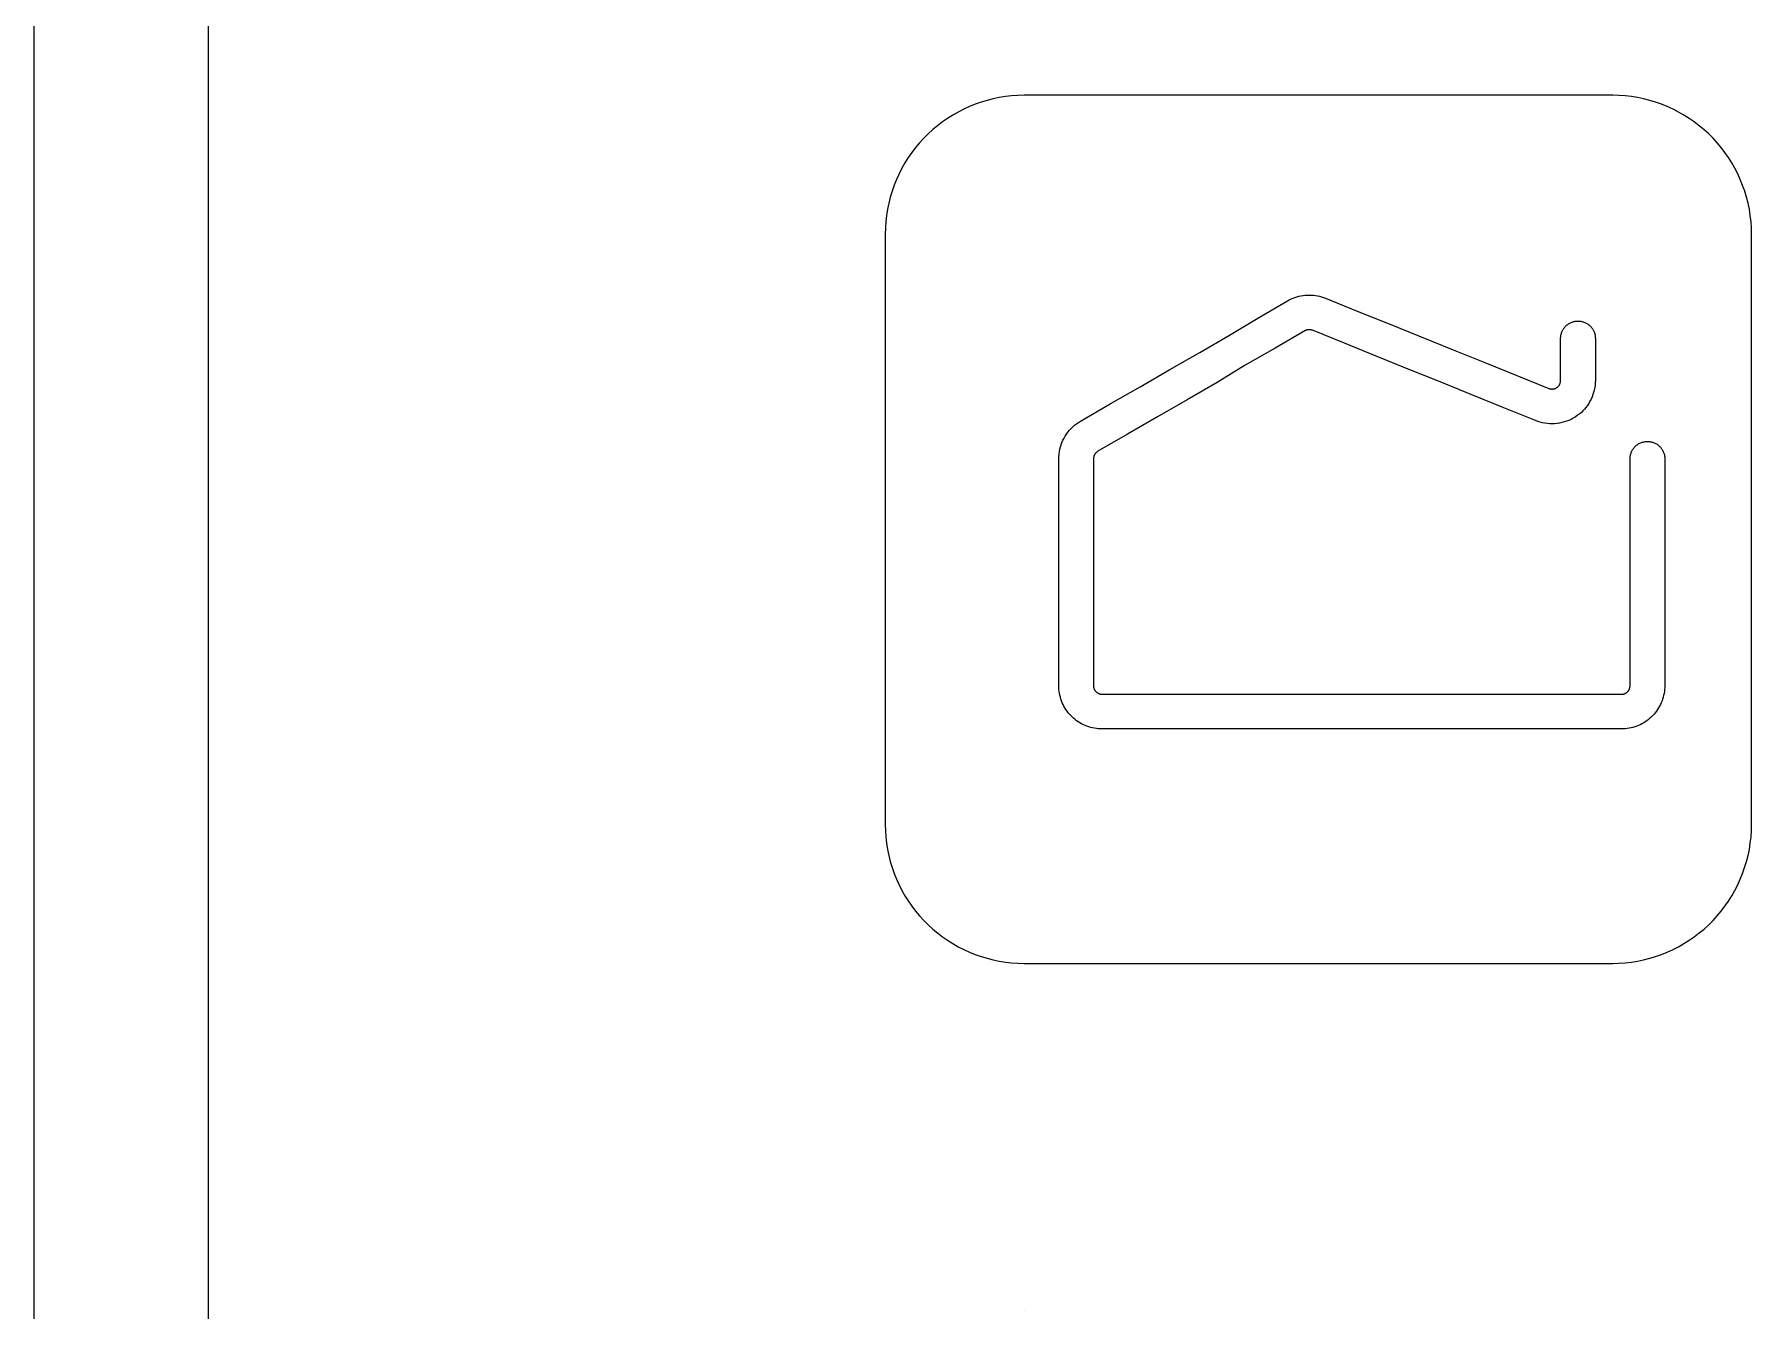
# Model space of a CAD drawing. Extents: x 0 to 144, y 0 to 348.
# Drawn here: x 32.59 to 52.31, y 217.84 to 232.49 of the extents above; entities that cross this region are included whole.
import ezdxf

# ---------------------------------------------------------------- set-up
doc = ezdxf.new("R2010")
doc.units = 0
doc.layers.add('-15N-THT. THIẾT BỊ ĐÓNG MỞ', color=40, linetype='CONTINUOUS')

# ---------------------------------------------------------------- blocks, each defined once
blk = doc.blocks.new('06 - N - SC VSD ATV630U07~55N4')
at = {"layer": '-15N-THT. THIẾT BỊ ĐÓNG MỞ'}
for p, q in [((-39.408, 30.953), (-39.408, 143.079)), ((-37.412, 142.297), (-37.412, 31.54)), ((-28.185, 57.784), (-28.256, 57.776)), ((-28.114, 57.789), (-28.185, 57.784)), ((-28.042, 57.79), (-28.114, 57.789)), ((-21.282, 57.79), (-28.042, 57.79)), ((-28.042, 57.79), (-28.042, 57.79)), ((-21.21, 57.789), (-21.282, 57.79)), ((-21.282, 57.79), (-21.282, 57.79)), ((-21.139, 57.784), (-21.21, 57.789)), ((-21.068, 57.775), (-21.139, 57.784)), ((-28.798, 57.598), (-28.86, 57.563)), ((-28.735, 57.631), (-28.798, 57.598)), ((-28.669, 57.661), (-28.735, 57.631)), ((-28.603, 57.687), (-28.669, 57.661)), ((-28.535, 57.711), (-28.603, 57.687)), ((-28.467, 57.732), (-28.535, 57.711)), ((-28.397, 57.75), (-28.467, 57.732)), ((-28.327, 57.764), (-28.397, 57.75)), ((-28.256, 57.776), (-28.327, 57.764)), ((-20.997, 57.764), (-21.068, 57.775)), ((-20.927, 57.749), (-20.997, 57.764)), ((-20.857, 57.732), (-20.927, 57.749)), ((-20.789, 57.711), (-20.857, 57.732)), ((-20.721, 57.687), (-20.789, 57.711)), ((-20.655, 57.66), (-20.721, 57.687)), ((-20.589, 57.631), (-20.655, 57.66)), ((-20.526, 57.598), (-20.589, 57.631)), ((-20.464, 57.563), (-20.526, 57.598)), ((-29.091, 57.396), (-29.143, 57.347)), ((-29.036, 57.441), (-29.091, 57.396)), ((-28.979, 57.484), (-29.036, 57.441)), ((-28.921, 57.525), (-28.979, 57.484)), ((-28.86, 57.563), (-28.921, 57.525)), ((-20.403, 57.525), (-20.464, 57.563)), ((-20.345, 57.484), (-20.403, 57.525)), ((-20.288, 57.441), (-20.345, 57.484)), ((-20.233, 57.395), (-20.288, 57.441)), ((-20.18, 57.347), (-20.233, 57.395)), ((-29.242, 57.244), (-29.288, 57.19)), ((-29.194, 57.297), (-29.242, 57.244)), ((-29.143, 57.347), (-29.194, 57.297)), ((-20.13, 57.297), (-20.18, 57.347)), ((-20.082, 57.244), (-20.13, 57.297)), ((-20.036, 57.19), (-20.082, 57.244)), ((-29.41, 57.014), (-29.445, 56.952)), ((-29.372, 57.074), (-29.41, 57.014)), ((-29.331, 57.133), (-29.372, 57.074)), ((-29.288, 57.19), (-29.331, 57.133)), ((-19.993, 57.133), (-20.036, 57.19)), ((-19.952, 57.074), (-19.993, 57.133)), ((-19.914, 57.014), (-19.952, 57.074)), ((-19.879, 56.952), (-19.914, 57.014)), ((-29.507, 56.823), (-29.534, 56.757)), ((-29.477, 56.888), (-29.507, 56.823)), ((-29.445, 56.952), (-29.477, 56.888)), ((-19.847, 56.888), (-19.879, 56.952)), ((-19.817, 56.823), (-19.847, 56.888)), ((-19.79, 56.756), (-19.817, 56.823)), ((-29.578, 56.62), (-29.596, 56.551)), ((-29.557, 56.689), (-29.578, 56.62)), ((-29.534, 56.757), (-29.557, 56.689)), ((-19.766, 56.689), (-19.79, 56.756)), ((-19.746, 56.62), (-19.766, 56.689)), ((-19.728, 56.551), (-19.746, 56.62)), ((-29.622, 56.41), (-29.63, 56.339)), ((-29.611, 56.481), (-29.622, 56.41)), ((-29.596, 56.551), (-29.611, 56.481)), ((-19.713, 56.481), (-19.728, 56.551)), ((-19.702, 56.41), (-19.713, 56.481)), ((-19.694, 56.339), (-19.702, 56.41)), ((-29.635, 56.267), (-29.637, 56.195)), ((-29.63, 56.339), (-29.635, 56.267)), ((-19.689, 56.267), (-19.694, 56.339)), ((-19.687, 56.195), (-19.689, 56.267)), ((-29.637, 56.195), (-29.637, 56.195)), ((-29.637, 56.195), (-29.637, 49.417)), ((-19.687, 49.417), (-19.687, 56.195)), ((-19.687, 56.195), (-19.687, 56.195)), ((-25.359, 55.233), (-25.017, 55.431)), ((-25.017, 55.431), (-24.996, 55.442)), ((-25.017, 55.431), (-25.017, 55.431)), ((-24.996, 55.442), (-24.975, 55.453)), ((-24.975, 55.453), (-24.953, 55.462)), ((-24.953, 55.462), (-24.931, 55.47)), ((-24.931, 55.47), (-24.908, 55.477)), ((-24.908, 55.477), (-24.885, 55.483)), ((-24.885, 55.483), (-24.862, 55.488)), ((-24.862, 55.488), (-24.838, 55.492)), ((-24.838, 55.492), (-24.814, 55.495)), ((-24.814, 55.495), (-24.791, 55.496)), ((-24.791, 55.496), (-24.767, 55.497)), ((-24.767, 55.497), (-24.743, 55.496)), ((-24.743, 55.496), (-24.719, 55.495)), ((-24.719, 55.495), (-24.696, 55.492)), ((-24.696, 55.492), (-24.672, 55.488)), ((-24.672, 55.488), (-24.649, 55.483)), ((-24.649, 55.483), (-24.626, 55.477)), ((-24.626, 55.477), (-24.603, 55.47)), ((-24.603, 55.47), (-24.581, 55.461)), ((-24.581, 55.461), (-24.215, 55.313)), ((-24.581, 55.461), (-24.581, 55.461)), ((-25.683, 55.036), (-25.359, 55.233)), ((-24.215, 55.313), (-23.849, 55.165)), ((-26.025, 54.838), (-25.683, 55.036)), ((-24.818, 55.086), (-25.16, 54.888)), ((-24.814, 55.088), (-24.818, 55.086)), ((-24.818, 55.086), (-24.818, 55.086)), ((-24.809, 55.09), (-24.814, 55.088)), ((-24.805, 55.092), (-24.809, 55.09)), ((-24.8, 55.093), (-24.805, 55.092)), ((-24.796, 55.095), (-24.8, 55.093)), ((-24.791, 55.096), (-24.796, 55.095)), ((-24.787, 55.097), (-24.791, 55.096)), ((-24.782, 55.098), (-24.787, 55.097)), ((-24.777, 55.098), (-24.782, 55.098)), ((-24.772, 55.099), (-24.777, 55.098)), ((-24.768, 55.099), (-24.772, 55.099)), ((-24.763, 55.099), (-24.768, 55.099)), ((-24.758, 55.098), (-24.763, 55.099)), ((-24.753, 55.098), (-24.758, 55.098)), ((-24.749, 55.097), (-24.753, 55.098)), ((-24.744, 55.096), (-24.749, 55.097)), ((-24.74, 55.095), (-24.744, 55.096)), ((-24.735, 55.093), (-24.74, 55.095)), ((-24.731, 55.092), (-24.735, 55.093)), ((-24.364, 54.944), (-24.731, 55.092)), ((-24.731, 55.092), (-24.731, 55.092)), ((-23.849, 55.165), (-23.482, 55.017)), ((-21.879, 55.018), (-21.878, 55.027)), ((-21.878, 55.027), (-21.877, 55.037)), ((-21.877, 55.037), (-21.875, 55.046)), ((-21.875, 55.046), (-21.872, 55.055)), ((-21.872, 55.055), (-21.869, 55.064)), ((-21.869, 55.064), (-21.866, 55.073)), ((-21.866, 55.073), (-21.863, 55.081)), ((-21.863, 55.081), (-21.859, 55.09)), ((-21.859, 55.09), (-21.854, 55.098)), ((-21.854, 55.098), (-21.849, 55.106)), ((-21.849, 55.106), (-21.844, 55.114)), ((-21.844, 55.114), (-21.839, 55.121)), ((-21.839, 55.121), (-21.833, 55.129)), ((-21.833, 55.129), (-21.827, 55.136)), ((-21.827, 55.136), (-21.82, 55.142)), ((-21.82, 55.142), (-21.813, 55.149)), ((-21.813, 55.149), (-21.806, 55.155)), ((-21.806, 55.155), (-21.799, 55.16)), ((-21.799, 55.16), (-21.791, 55.166)), ((-21.791, 55.166), (-21.783, 55.17)), ((-21.783, 55.17), (-21.775, 55.175)), ((-21.775, 55.175), (-21.767, 55.179)), ((-21.767, 55.179), (-21.758, 55.183)), ((-21.758, 55.183), (-21.749, 55.186)), ((-21.749, 55.186), (-21.741, 55.189)), ((-21.741, 55.189), (-21.732, 55.192)), ((-21.732, 55.192), (-21.722, 55.194)), ((-21.722, 55.194), (-21.713, 55.196)), ((-21.713, 55.196), (-21.704, 55.197)), ((-21.704, 55.197), (-21.695, 55.198)), ((-21.695, 55.198), (-21.685, 55.198)), ((-21.685, 55.198), (-21.676, 55.198)), ((-21.676, 55.198), (-21.667, 55.198)), ((-21.667, 55.198), (-21.657, 55.197)), ((-21.657, 55.197), (-21.648, 55.196)), ((-21.648, 55.196), (-21.639, 55.194)), ((-21.639, 55.194), (-21.63, 55.192)), ((-21.63, 55.192), (-21.621, 55.189)), ((-21.621, 55.189), (-21.612, 55.186)), ((-21.612, 55.186), (-21.603, 55.183)), ((-21.603, 55.183), (-21.595, 55.179)), ((-21.595, 55.179), (-21.587, 55.175)), ((-21.587, 55.175), (-21.578, 55.17)), ((-21.578, 55.17), (-21.57, 55.166)), ((-21.57, 55.166), (-21.563, 55.16)), ((-21.563, 55.16), (-21.555, 55.155)), ((-21.555, 55.155), (-21.548, 55.149)), ((-21.548, 55.149), (-21.541, 55.142)), ((-21.541, 55.142), (-21.535, 55.136)), ((-21.535, 55.136), (-21.529, 55.129)), ((-21.529, 55.129), (-21.523, 55.121)), ((-21.523, 55.121), (-21.517, 55.114)), ((-21.517, 55.114), (-21.512, 55.106)), ((-21.512, 55.106), (-21.507, 55.098)), ((-21.507, 55.098), (-21.503, 55.09)), ((-21.503, 55.09), (-21.499, 55.081)), ((-21.499, 55.081), (-21.495, 55.073)), ((-21.495, 55.073), (-21.492, 55.064)), ((-21.492, 55.064), (-21.489, 55.055)), ((-21.489, 55.055), (-21.487, 55.046)), ((-21.487, 55.046), (-21.485, 55.037)), ((-21.485, 55.037), (-21.483, 55.027)), ((-21.483, 55.027), (-21.482, 55.018)), ((-26.368, 54.641), (-26.025, 54.838)), ((-25.16, 54.888), (-25.502, 54.691)), ((-23.998, 54.795), (-24.364, 54.944)), ((-23.482, 55.017), (-23.116, 54.869)), ((-23.116, 54.869), (-22.75, 54.721)), ((-21.88, 55.009), (-21.879, 55.018)), ((-21.88, 54.999), (-21.88, 55.009)), ((-21.88, 54.517), (-21.88, 54.999)), ((-21.88, 54.999), (-21.88, 54.999)), ((-21.482, 55.018), (-21.482, 55.009)), ((-21.482, 55.009), (-21.481, 54.999)), ((-21.481, 54.999), (-21.481, 54.517)), ((-21.481, 54.999), (-21.481, 54.999)), ((-26.71, 54.443), (-26.368, 54.641)), ((-25.502, 54.691), (-25.826, 54.493)), ((-23.632, 54.647), (-23.998, 54.795)), ((-23.265, 54.499), (-23.632, 54.647)), ((-22.75, 54.721), (-22.383, 54.573)), ((-27.052, 54.246), (-26.71, 54.443)), ((-25.826, 54.493), (-26.168, 54.295)), ((-22.899, 54.351), (-23.265, 54.499)), ((-22.383, 54.573), (-22.017, 54.424)), ((-21.931, 54.43), (-21.926, 54.433)), ((-21.926, 54.433), (-21.922, 54.436)), ((-21.922, 54.436), (-21.917, 54.439)), ((-21.917, 54.439), (-21.913, 54.443)), ((-21.913, 54.443), (-21.909, 54.447)), ((-21.909, 54.447), (-21.905, 54.451)), ((-21.905, 54.451), (-21.902, 54.455)), ((-21.902, 54.455), (-21.898, 54.459)), ((-21.898, 54.459), (-21.895, 54.464)), ((-21.895, 54.464), (-21.893, 54.469)), ((-21.893, 54.469), (-21.89, 54.474)), ((-21.89, 54.474), (-21.888, 54.479)), ((-21.888, 54.479), (-21.886, 54.484)), ((-21.886, 54.484), (-21.884, 54.489)), ((-21.884, 54.489), (-21.883, 54.495)), ((-21.883, 54.495), (-21.882, 54.5)), ((-21.882, 54.5), (-21.881, 54.506)), ((-21.881, 54.506), (-21.88, 54.511)), ((-21.88, 54.511), (-21.88, 54.517)), ((-21.88, 54.517), (-21.88, 54.517)), ((-21.488, 54.434), (-21.494, 54.406)), ((-21.484, 54.461), (-21.488, 54.434)), ((-21.482, 54.489), (-21.484, 54.461)), ((-21.481, 54.517), (-21.482, 54.489)), ((-21.481, 54.517), (-21.481, 54.517)), ((-27.394, 54.048), (-27.052, 54.246)), ((-26.168, 54.295), (-26.51, 54.098)), ((-22.533, 54.203), (-22.899, 54.351)), ((-22.017, 54.424), (-22.012, 54.423)), ((-22.017, 54.424), (-22.017, 54.424)), ((-22.012, 54.423), (-22.007, 54.421)), ((-22.007, 54.421), (-22.001, 54.42)), ((-22.001, 54.42), (-21.996, 54.419)), ((-21.996, 54.419), (-21.99, 54.418)), ((-21.99, 54.418), (-21.985, 54.417)), ((-21.985, 54.417), (-21.979, 54.417)), ((-21.979, 54.417), (-21.973, 54.418)), ((-21.973, 54.418), (-21.968, 54.418)), ((-21.968, 54.418), (-21.962, 54.419)), ((-21.962, 54.419), (-21.957, 54.42)), ((-21.957, 54.42), (-21.951, 54.421)), ((-21.951, 54.421), (-21.946, 54.423)), ((-21.946, 54.423), (-21.941, 54.425)), ((-21.941, 54.425), (-21.936, 54.427)), ((-21.936, 54.427), (-21.931, 54.43)), ((-21.557, 54.253), (-21.573, 54.23)), ((-21.543, 54.277), (-21.557, 54.253)), ((-21.53, 54.301), (-21.543, 54.277)), ((-21.519, 54.327), (-21.53, 54.301)), ((-21.509, 54.353), (-21.519, 54.327)), ((-21.501, 54.379), (-21.509, 54.353)), ((-21.494, 54.406), (-21.501, 54.379)), ((-27.417, 54.034), (-27.394, 54.048)), ((-27.394, 54.048), (-27.394, 54.048)), ((-26.51, 54.098), (-26.853, 53.9)), ((-22.167, 54.055), (-22.533, 54.203)), ((-22.141, 54.045), (-22.167, 54.055)), ((-22.167, 54.055), (-22.167, 54.055)), ((-22.114, 54.037), (-22.141, 54.045)), ((-22.087, 54.03), (-22.114, 54.037)), ((-21.839, 54.039), (-21.866, 54.032)), ((-21.813, 54.047), (-21.839, 54.039)), ((-21.787, 54.057), (-21.813, 54.047)), ((-21.761, 54.069), (-21.787, 54.057)), ((-21.737, 54.082), (-21.761, 54.069)), ((-21.713, 54.096), (-21.737, 54.082)), ((-21.69, 54.112), (-21.713, 54.096)), ((-21.668, 54.128), (-21.69, 54.112)), ((-21.646, 54.146), (-21.668, 54.128)), ((-21.626, 54.166), (-21.646, 54.146)), ((-21.607, 54.186), (-21.626, 54.166)), ((-21.589, 54.207), (-21.607, 54.186)), ((-21.573, 54.23), (-21.589, 54.207)), ((-27.596, 53.829), (-27.583, 53.854)), ((-27.583, 53.854), (-27.569, 53.877)), ((-27.569, 53.877), (-27.554, 53.9)), ((-27.554, 53.9), (-27.538, 53.923)), ((-27.538, 53.923), (-27.521, 53.944)), ((-27.521, 53.944), (-27.502, 53.964)), ((-27.502, 53.964), (-27.482, 53.983)), ((-27.482, 53.983), (-27.462, 54.001)), ((-27.462, 54.001), (-27.44, 54.018)), ((-27.44, 54.018), (-27.417, 54.034)), ((-26.853, 53.9), (-27.195, 53.703)), ((-22.06, 54.025), (-22.087, 54.03)), ((-22.032, 54.021), (-22.06, 54.025)), ((-22.004, 54.019), (-22.032, 54.021)), ((-21.976, 54.018), (-22.004, 54.019)), ((-21.949, 54.019), (-21.976, 54.018)), ((-21.921, 54.022), (-21.949, 54.019)), ((-21.893, 54.026), (-21.921, 54.022)), ((-21.866, 54.032), (-21.893, 54.026)), ((-27.643, 53.644), (-27.64, 53.671)), ((-27.643, 53.616), (-27.643, 53.644)), ((-27.64, 53.671), (-27.636, 53.699)), ((-27.636, 53.699), (-27.631, 53.726)), ((-27.631, 53.726), (-27.624, 53.752)), ((-27.624, 53.752), (-27.616, 53.778)), ((-27.616, 53.778), (-27.607, 53.804)), ((-27.607, 53.804), (-27.596, 53.829)), ((-27.241, 53.644), (-27.242, 53.638)), ((-27.239, 53.649), (-27.241, 53.644)), ((-27.237, 53.654), (-27.239, 53.649)), ((-27.235, 53.659), (-27.237, 53.654)), ((-27.232, 53.664), (-27.235, 53.659)), ((-27.23, 53.669), (-27.232, 53.664)), ((-27.227, 53.673), (-27.23, 53.669)), ((-27.223, 53.678), (-27.227, 53.673)), ((-27.22, 53.682), (-27.223, 53.678)), ((-27.216, 53.686), (-27.22, 53.682)), ((-27.212, 53.69), (-27.216, 53.686)), ((-27.208, 53.693), (-27.212, 53.69)), ((-27.204, 53.697), (-27.208, 53.693)), ((-27.199, 53.7), (-27.204, 53.697)), ((-27.195, 53.703), (-27.199, 53.7)), ((-27.195, 53.703), (-27.195, 53.703)), ((-21.082, 53.635), (-21.081, 53.645)), ((-21.081, 53.645), (-21.079, 53.654)), ((-21.079, 53.654), (-21.077, 53.663)), ((-21.077, 53.663), (-21.075, 53.672)), ((-21.075, 53.672), (-21.072, 53.681)), ((-21.072, 53.681), (-21.069, 53.69)), ((-21.069, 53.69), (-21.065, 53.698)), ((-21.065, 53.698), (-21.061, 53.707)), ((-21.061, 53.707), (-21.057, 53.715)), ((-21.057, 53.715), (-21.052, 53.723)), ((-21.052, 53.723), (-21.047, 53.731)), ((-21.047, 53.731), (-21.041, 53.739)), ((-21.041, 53.739), (-21.035, 53.746)), ((-21.035, 53.746), (-21.029, 53.753)), ((-21.029, 53.753), (-21.023, 53.759)), ((-21.023, 53.759), (-21.016, 53.766)), ((-21.016, 53.766), (-21.009, 53.772)), ((-21.009, 53.772), (-21.001, 53.777)), ((-21.001, 53.777), (-20.994, 53.783)), ((-20.994, 53.783), (-20.986, 53.788)), ((-20.986, 53.788), (-20.978, 53.792)), ((-20.978, 53.792), (-20.969, 53.796)), ((-20.969, 53.796), (-20.961, 53.8)), ((-20.961, 53.8), (-20.952, 53.804)), ((-20.952, 53.804), (-20.943, 53.806)), ((-20.943, 53.806), (-20.934, 53.809)), ((-20.934, 53.809), (-20.925, 53.811)), ((-20.925, 53.811), (-20.916, 53.813)), ((-20.916, 53.813), (-20.907, 53.814)), ((-20.907, 53.814), (-20.897, 53.815)), ((-20.897, 53.815), (-20.888, 53.815)), ((-20.888, 53.815), (-20.879, 53.815)), ((-20.879, 53.815), (-20.869, 53.815)), ((-20.869, 53.815), (-20.86, 53.814)), ((-20.86, 53.814), (-20.851, 53.813)), ((-20.851, 53.813), (-20.842, 53.811)), ((-20.842, 53.811), (-20.832, 53.809)), ((-20.832, 53.809), (-20.824, 53.806)), ((-20.824, 53.806), (-20.815, 53.804)), ((-20.815, 53.804), (-20.806, 53.8)), ((-20.806, 53.8), (-20.797, 53.796)), ((-20.797, 53.796), (-20.789, 53.792)), ((-20.789, 53.792), (-20.781, 53.788)), ((-20.781, 53.788), (-20.773, 53.783)), ((-20.773, 53.783), (-20.765, 53.777)), ((-20.765, 53.777), (-20.758, 53.772)), ((-20.758, 53.772), (-20.751, 53.766)), ((-20.751, 53.766), (-20.744, 53.759)), ((-20.744, 53.759), (-20.737, 53.753)), ((-20.737, 53.753), (-20.731, 53.746)), ((-20.731, 53.746), (-20.725, 53.739)), ((-20.725, 53.739), (-20.72, 53.731)), ((-20.72, 53.731), (-20.715, 53.723)), ((-20.715, 53.723), (-20.71, 53.715)), ((-20.71, 53.715), (-20.705, 53.707)), ((-20.705, 53.707), (-20.701, 53.698)), ((-20.701, 53.698), (-20.698, 53.69)), ((-20.698, 53.69), (-20.695, 53.681)), ((-20.695, 53.681), (-20.692, 53.672)), ((-20.692, 53.672), (-20.689, 53.663)), ((-20.689, 53.663), (-20.687, 53.654)), ((-20.687, 53.654), (-20.686, 53.645)), ((-20.686, 53.645), (-20.685, 53.635)), ((-27.643, 51.012), (-27.643, 53.616)), ((-27.643, 53.616), (-27.643, 53.616)), ((-27.244, 53.622), (-27.245, 53.616)), ((-27.245, 53.616), (-27.245, 51.012)), ((-27.245, 53.616), (-27.245, 53.616)), ((-27.243, 53.633), (-27.244, 53.627)), ((-27.244, 53.627), (-27.244, 53.622)), ((-27.242, 53.638), (-27.243, 53.633)), ((-21.083, 53.616), (-21.082, 53.626)), ((-21.083, 51.012), (-21.083, 53.616)), ((-21.083, 53.616), (-21.083, 53.616)), ((-21.082, 53.626), (-21.082, 53.635)), ((-20.685, 53.635), (-20.684, 53.626)), ((-20.684, 53.626), (-20.684, 53.616)), ((-20.684, 53.616), (-20.684, 51.012)), ((-20.684, 53.616), (-20.684, 53.616)), ((-27.643, 50.99), (-27.643, 51.012)), ((-27.643, 51.012), (-27.643, 51.012)), ((-27.641, 50.967), (-27.643, 50.99)), ((-27.639, 50.945), (-27.641, 50.967)), ((-27.635, 50.923), (-27.639, 50.945)), ((-27.631, 50.901), (-27.635, 50.923)), ((-27.625, 50.879), (-27.631, 50.901)), ((-27.245, 51.012), (-27.244, 51.008)), ((-27.245, 51.012), (-27.245, 51.012)), ((-27.244, 51.008), (-27.244, 51.003)), ((-27.244, 51.003), (-27.244, 50.999)), ((-27.244, 50.999), (-27.243, 50.994)), ((-27.243, 50.994), (-27.242, 50.99)), ((-27.242, 50.99), (-27.241, 50.986)), ((-27.241, 50.986), (-27.24, 50.981)), ((-27.24, 50.981), (-27.238, 50.977)), ((-27.238, 50.977), (-27.236, 50.973)), ((-27.236, 50.973), (-27.235, 50.969)), ((-27.235, 50.969), (-27.233, 50.965)), ((-27.233, 50.965), (-27.23, 50.961)), ((-27.23, 50.961), (-27.228, 50.957)), ((-27.228, 50.957), (-27.225, 50.954)), ((-27.225, 50.954), (-27.223, 50.95)), ((-27.223, 50.95), (-27.22, 50.947)), ((-27.22, 50.947), (-27.217, 50.943)), ((-27.217, 50.943), (-27.214, 50.94)), ((-27.214, 50.94), (-27.21, 50.937)), ((-27.21, 50.937), (-27.207, 50.934)), ((-27.207, 50.934), (-27.204, 50.932)), ((-27.204, 50.932), (-27.2, 50.929)), ((-27.2, 50.929), (-27.196, 50.927)), ((-27.196, 50.927), (-27.192, 50.924)), ((-27.192, 50.924), (-27.188, 50.922)), ((-27.188, 50.922), (-27.184, 50.921)), ((-27.184, 50.921), (-27.18, 50.919)), ((-27.18, 50.919), (-27.176, 50.917)), ((-27.176, 50.917), (-27.171, 50.916)), ((-27.171, 50.916), (-27.167, 50.915)), ((-27.167, 50.915), (-27.163, 50.914)), ((-27.163, 50.914), (-27.158, 50.913)), ((-27.158, 50.913), (-27.154, 50.913)), ((-27.154, 50.913), (-27.149, 50.913)), ((-27.149, 50.913), (-27.145, 50.912)), ((-27.145, 50.912), (-21.182, 50.912)), ((-27.145, 50.912), (-27.145, 50.912)), ((-21.182, 50.912), (-21.178, 50.913)), ((-21.182, 50.912), (-21.182, 50.912)), ((-21.178, 50.913), (-21.173, 50.913)), ((-21.173, 50.913), (-21.169, 50.913)), ((-21.169, 50.913), (-21.165, 50.914)), ((-21.165, 50.914), (-21.16, 50.915)), ((-21.16, 50.915), (-21.156, 50.916)), ((-21.156, 50.916), (-21.151, 50.917)), ((-21.151, 50.917), (-21.147, 50.919)), ((-21.147, 50.919), (-21.143, 50.921)), ((-21.143, 50.921), (-21.139, 50.922)), ((-21.139, 50.922), (-21.135, 50.924)), ((-21.135, 50.924), (-21.131, 50.927)), ((-21.131, 50.927), (-21.127, 50.929)), ((-21.127, 50.929), (-21.124, 50.932)), ((-21.124, 50.932), (-21.12, 50.934)), ((-21.12, 50.934), (-21.117, 50.937)), ((-21.117, 50.937), (-21.113, 50.94)), ((-21.113, 50.94), (-21.11, 50.943)), ((-21.11, 50.943), (-21.107, 50.947)), ((-21.107, 50.947), (-21.104, 50.95)), ((-21.104, 50.95), (-21.102, 50.954)), ((-21.102, 50.954), (-21.099, 50.957)), ((-21.099, 50.957), (-21.097, 50.961)), ((-21.097, 50.961), (-21.095, 50.965)), ((-21.095, 50.965), (-21.093, 50.969)), ((-21.093, 50.969), (-21.091, 50.973)), ((-21.091, 50.973), (-21.089, 50.977)), ((-21.089, 50.977), (-21.088, 50.981)), ((-21.088, 50.981), (-21.086, 50.986)), ((-21.086, 50.986), (-21.085, 50.99)), ((-21.085, 50.99), (-21.084, 50.994)), ((-21.084, 50.999), (-21.083, 51.003)), ((-21.084, 50.994), (-21.084, 50.999)), ((-21.083, 51.008), (-21.083, 51.012)), ((-21.083, 51.012), (-21.083, 51.012)), ((-21.083, 51.003), (-21.083, 51.008)), ((-20.697, 50.901), (-20.702, 50.879)), ((-20.692, 50.923), (-20.697, 50.901)), ((-20.689, 50.945), (-20.692, 50.923)), ((-20.686, 50.967), (-20.689, 50.945)), ((-20.684, 50.99), (-20.686, 50.967)), ((-20.684, 51.012), (-20.684, 50.99)), ((-20.684, 51.012), (-20.684, 51.012)), ((-27.619, 50.858), (-27.625, 50.879)), ((-27.611, 50.837), (-27.619, 50.858)), ((-27.603, 50.816), (-27.611, 50.837)), ((-27.594, 50.796), (-27.603, 50.816)), ((-27.584, 50.776), (-27.594, 50.796)), ((-27.573, 50.756), (-27.584, 50.776)), ((-27.561, 50.737), (-27.573, 50.756)), ((-27.548, 50.719), (-27.561, 50.737)), ((-27.534, 50.701), (-27.548, 50.719)), ((-27.52, 50.684), (-27.534, 50.701)), ((-27.505, 50.668), (-27.52, 50.684)), ((-20.807, 50.684), (-20.822, 50.668)), ((-20.793, 50.701), (-20.807, 50.684)), ((-20.779, 50.719), (-20.793, 50.701)), ((-20.767, 50.737), (-20.779, 50.719)), ((-20.755, 50.756), (-20.767, 50.737)), ((-20.744, 50.776), (-20.755, 50.756)), ((-20.734, 50.796), (-20.744, 50.776)), ((-20.724, 50.816), (-20.734, 50.796)), ((-20.716, 50.837), (-20.724, 50.816)), ((-20.709, 50.858), (-20.716, 50.837)), ((-20.702, 50.879), (-20.709, 50.858)), ((-27.489, 50.652), (-27.505, 50.668)), ((-27.473, 50.637), (-27.489, 50.652)), ((-27.456, 50.623), (-27.473, 50.637)), ((-27.438, 50.609), (-27.456, 50.623)), ((-27.42, 50.596), (-27.438, 50.609)), ((-27.401, 50.585), (-27.42, 50.596)), ((-27.381, 50.573), (-27.401, 50.585)), ((-27.361, 50.563), (-27.381, 50.573)), ((-27.341, 50.554), (-27.361, 50.563)), ((-27.32, 50.546), (-27.341, 50.554)), ((-27.299, 50.538), (-27.32, 50.546)), ((-27.278, 50.532), (-27.299, 50.538)), ((-27.256, 50.526), (-27.278, 50.532)), ((-27.234, 50.522), (-27.256, 50.526)), ((-27.212, 50.518), (-27.234, 50.522)), ((-27.19, 50.516), (-27.212, 50.518)), ((-27.167, 50.514), (-27.19, 50.516)), ((-27.145, 50.514), (-27.167, 50.514)), ((-21.182, 50.514), (-27.145, 50.514)), ((-27.145, 50.514), (-27.145, 50.514)), ((-21.16, 50.514), (-21.182, 50.514)), ((-21.182, 50.514), (-21.182, 50.514)), ((-21.138, 50.516), (-21.16, 50.514)), ((-21.115, 50.518), (-21.138, 50.516)), ((-21.093, 50.522), (-21.115, 50.518)), ((-21.071, 50.526), (-21.093, 50.522)), ((-21.05, 50.532), (-21.071, 50.526)), ((-21.028, 50.538), (-21.05, 50.532)), ((-21.007, 50.546), (-21.028, 50.538)), ((-20.986, 50.554), (-21.007, 50.546)), ((-20.966, 50.563), (-20.986, 50.554)), ((-20.946, 50.573), (-20.966, 50.563)), ((-20.926, 50.585), (-20.946, 50.573)), ((-20.908, 50.596), (-20.926, 50.585)), ((-20.889, 50.609), (-20.908, 50.596)), ((-20.871, 50.623), (-20.889, 50.609)), ((-20.854, 50.637), (-20.871, 50.623)), ((-20.838, 50.652), (-20.854, 50.637)), ((-20.822, 50.668), (-20.838, 50.652)), ((-29.637, 49.417), (-29.637, 49.417)), ((-29.637, 49.417), (-29.635, 49.346)), ((-29.635, 49.346), (-29.63, 49.274)), ((-19.694, 49.274), (-19.689, 49.346)), ((-19.689, 49.346), (-19.687, 49.417)), ((-19.687, 49.417), (-19.687, 49.417)), ((-29.63, 49.274), (-29.622, 49.203)), ((-29.622, 49.203), (-29.611, 49.132)), ((-29.611, 49.132), (-29.596, 49.062)), ((-19.728, 49.062), (-19.713, 49.132)), ((-19.713, 49.132), (-19.702, 49.203)), ((-19.702, 49.203), (-19.694, 49.274)), ((-29.596, 49.062), (-29.578, 48.992)), ((-29.578, 48.992), (-29.558, 48.924)), ((-29.558, 48.924), (-29.534, 48.856)), ((-19.79, 48.856), (-19.767, 48.924)), ((-19.767, 48.924), (-19.746, 48.992)), ((-19.746, 48.992), (-19.728, 49.062)), ((-29.534, 48.856), (-29.507, 48.79)), ((-29.507, 48.79), (-29.477, 48.725)), ((-29.477, 48.725), (-29.445, 48.661)), ((-19.879, 48.661), (-19.847, 48.725)), ((-19.847, 48.725), (-19.817, 48.79)), ((-19.817, 48.79), (-19.79, 48.856)), ((-29.445, 48.661), (-29.41, 48.599)), ((-29.41, 48.599), (-29.372, 48.539)), ((-29.372, 48.539), (-29.331, 48.48)), ((-19.993, 48.48), (-19.952, 48.538)), ((-19.952, 48.538), (-19.914, 48.599)), ((-19.914, 48.599), (-19.879, 48.661)), ((-29.331, 48.48), (-29.288, 48.423)), ((-29.288, 48.423), (-29.242, 48.368)), ((-29.242, 48.368), (-29.194, 48.316)), ((-20.13, 48.316), (-20.082, 48.368)), ((-20.082, 48.368), (-20.036, 48.423)), ((-20.036, 48.423), (-19.993, 48.48)), ((-29.194, 48.316), (-29.144, 48.265)), ((-29.144, 48.265), (-29.091, 48.217)), ((-29.091, 48.217), (-29.036, 48.172)), ((-29.036, 48.172), (-28.98, 48.128)), ((-28.98, 48.128), (-28.921, 48.088)), ((-20.403, 48.088), (-20.345, 48.128)), ((-20.345, 48.128), (-20.288, 48.172)), ((-20.288, 48.172), (-20.233, 48.217)), ((-20.233, 48.217), (-20.18, 48.265)), ((-20.18, 48.265), (-20.13, 48.316)), ((-28.921, 48.088), (-28.86, 48.05)), ((-28.86, 48.05), (-28.798, 48.014)), ((-28.798, 48.014), (-28.735, 47.982)), ((-28.735, 47.982), (-28.669, 47.952)), ((-28.669, 47.952), (-28.603, 47.926)), ((-28.603, 47.926), (-28.535, 47.902)), ((-20.789, 47.902), (-20.721, 47.925)), ((-20.721, 47.925), (-20.655, 47.952)), ((-20.655, 47.952), (-20.589, 47.982)), ((-20.589, 47.982), (-20.526, 48.014)), ((-20.526, 48.014), (-20.464, 48.05)), ((-20.464, 48.05), (-20.403, 48.088)), ((-28.535, 47.902), (-28.467, 47.881)), ((-28.467, 47.881), (-28.397, 47.863)), ((-28.397, 47.863), (-28.327, 47.849)), ((-28.327, 47.849), (-28.256, 47.837)), ((-28.256, 47.837), (-28.185, 47.829)), ((-28.185, 47.829), (-28.114, 47.824)), ((-28.114, 47.824), (-28.042, 47.822)), ((-28.042, 47.822), (-28.042, 47.822)), ((-28.042, 47.822), (-21.282, 47.822)), ((-21.282, 47.822), (-21.21, 47.824)), ((-21.282, 47.822), (-21.282, 47.822)), ((-21.21, 47.824), (-21.139, 47.829)), ((-21.139, 47.829), (-21.068, 47.837)), ((-21.068, 47.837), (-20.997, 47.849)), ((-20.997, 47.849), (-20.927, 47.863)), ((-20.927, 47.863), (-20.857, 47.881)), ((-20.857, 47.881), (-20.789, 47.902)), ((-28.042, 43.835), (-28.042, 43.835))]:
    blk.add_line(p, q, dxfattribs=at)

msp = doc.modelspace()

# ---------------------------------------------------------------- block references
msp.add_blockref('06 - N - SC VSD ATV630U07~55N4', (72, 174))

doc.saveas('drawing.dxf')
